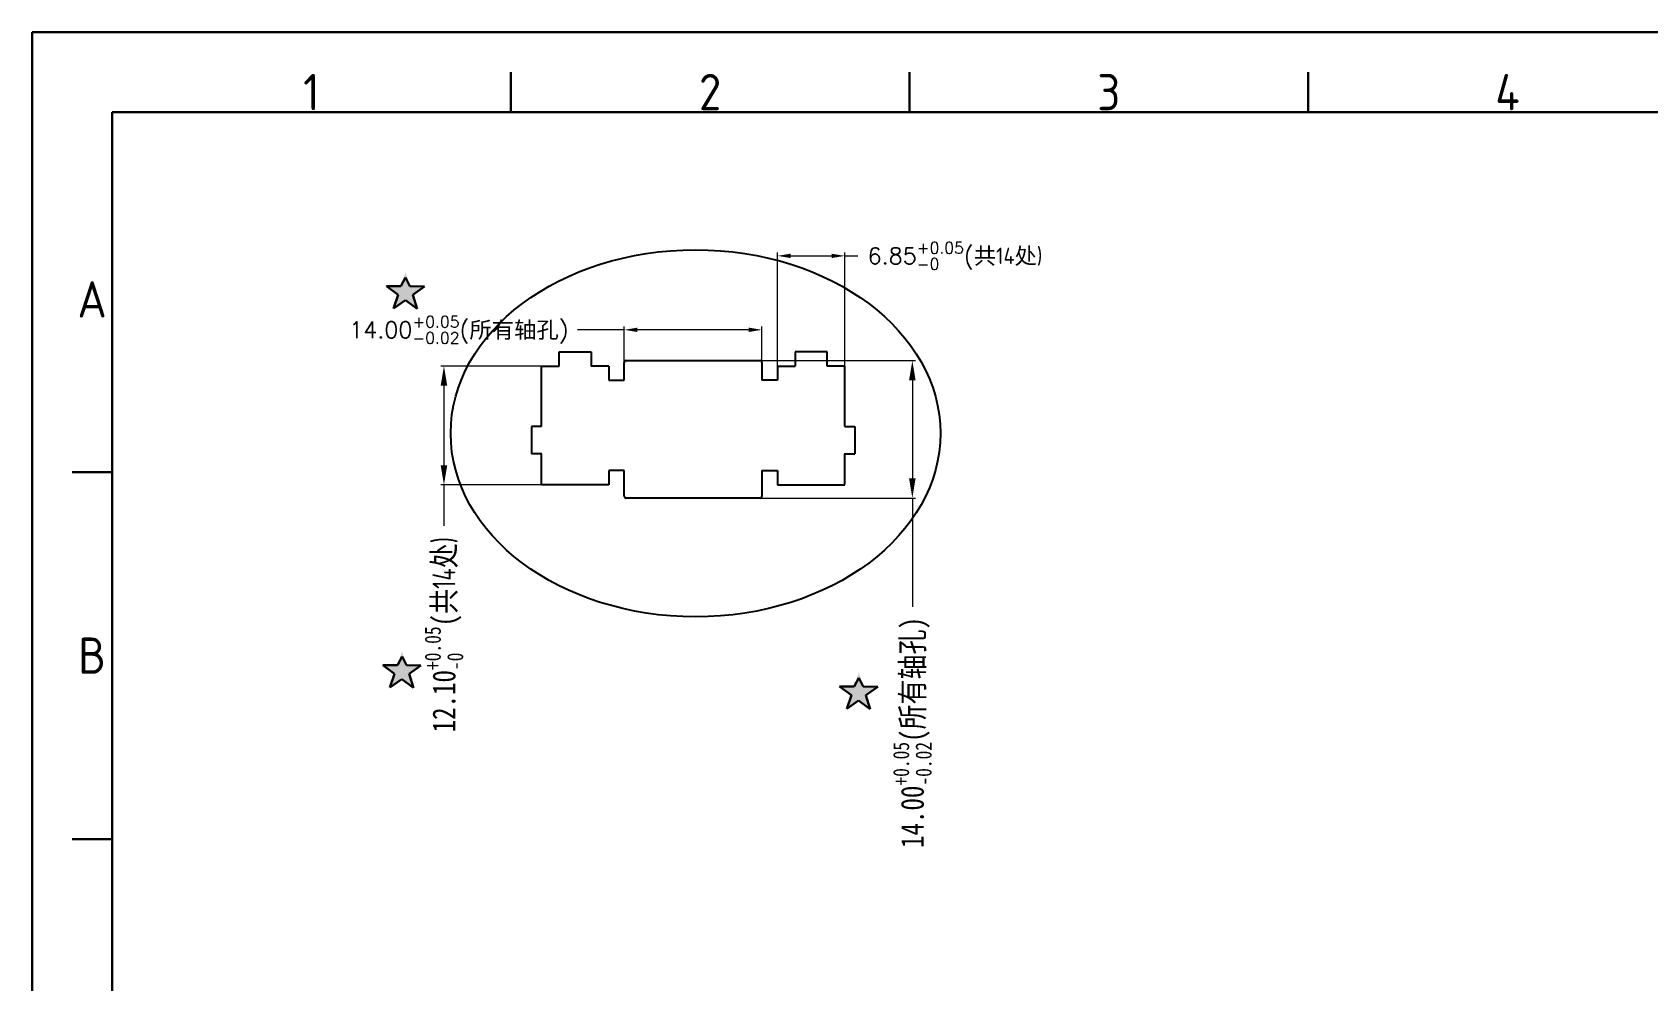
# Model space of a CAD drawing. Header units: millimetres. Extents: x 1767 to 2790, y 1192 to 1909.
# Drawn here: x 1767.1 to 2260.4, y 1619.4 to 1909 of the extents above; entities that cross this region are included whole.
import ezdxf
from ezdxf.enums import TextEntityAlignment as Align

# ---------------------------------------------------------------- set-up
doc = ezdxf.new("R2010")
doc.units = ezdxf.units.MM
doc.header["$LTSCALE"] = 32.67
doc.header["$PDMODE"] = 3
doc.header["$PDSIZE"] = 0.3125
doc.layers.get('0').update_dxf_attribs({"linetype": 'CONTINUOUS'})
doc.layers.get('Defpoints').update_dxf_attribs({"linetype": 'CONTINUOUS'})
doc.layers.add('图层1', color=7, linetype='CONTINUOUS')
doc.layers.add('图框层', color=7, linetype='CONTINUOUS', lineweight=35)
doc.styles.add('ISO Proportional', font='isocp.shx')
doc.styles.add('ROMANS', font='romans.shx', dxfattribs={"bigfont": 'gbcbig.shx'})
doc.styles.get("Standard").update_dxf_attribs({"font": 'txt', "width": 0.8})
doc.dimstyles.new('副本 铝板', dxfattribs={"dimtxt": 7, "dimasz": 6, "dimexe": 1, "dimexo": 1, "dimgap": 1.5, "dimtad": 0, "dimzin": 0, "dimdsep": 46, "dimtxsty": 'Standard', "dimcen": 1, "dimclrd": 4, "dimclre": 4, "dimclrt": 6, "dimadec": 0, "dimazin": 0, "dimtm": 1e-09, "dimtfac": 0.8, "dimtofl": 0, "dimtmove": 0, "dimatfit": 3, "dimfxl": 1.25, "dimtolj": 1, "dimtzin": 0, "dimlwd": 20, "dimlwe": 20, "dimarcsym": 0})
doc.dimstyles.new('铝板', dxfattribs={"dimtxt": 5, "dimasz": 4, "dimexe": 1, "dimexo": 1, "dimgap": 1.5, "dimtad": 0, "dimzin": 0, "dimdsep": 46, "dimtxsty": 'ROMANS', "dimcen": 1, "dimclrd": 4, "dimclre": 4, "dimclrt": 6, "dimadec": 0, "dimazin": 0, "dimtm": 1e-09, "dimtfac": 0.8, "dimtofl": 0, "dimtmove": 0, "dimatfit": 3, "dimfxl": 1.25, "dimtolj": 1, "dimtzin": 0, "dimlwd": 20, "dimlwe": 20, "dimarcsym": 0})

# ---------------------------------------------------------------- blocks, each defined once
blk = doc.blocks.new('*D104')
at = {"color": 4, "lineweight": 20}
for p, q in [((1976.98, 1808.74), (2036.86, 1808.74)), ((2035.86, 1802.74), (2035.86, 1772.74)), ((1976.98, 1766.74), (2036.86, 1766.74)), ((2035.86, 1766.74), (2035.86, 1733.52))]:
    blk.add_line(p, q, dxfattribs=at)
at = {"color": 4}
for points in [[(2034.86, 1802.74), (2036.86, 1802.74), (2035.86, 1808.74)], [(2034.86, 1772.74), (2036.86, 1772.74), (2035.86, 1766.74)]]:
    blk.add_solid(points, dxfattribs=at)
at = {"layer": 'Defpoints', "color": 0}
for p in [(1975.98, 1808.74), (1975.98, 1766.74), (2035.86, 1766.74)]:
    blk.add_point(p, dxfattribs=at)
at = {"color": 6, "insert": (2035.86, 1695.18), "char_height": 7, "attachment_point": 5, "rotation": 90}
blk.add_mtext('\\A1;14.00{\\H0.7x;\\S+0.05^ -0.02;}({\\fSimSun|b0|i0|c134|p34;所有轴孔})', dxfattribs=at)
blk = doc.blocks.new('*D105')
at = {"color": 4, "lineweight": 20}
for p, q in [((1947.92, 1818.14), (1933.66, 1818.14)), ((1947.92, 1806.44), (1947.92, 1819.14)), ((1985.92, 1818.14), (1951.92, 1818.14)), ((1989.92, 1806.44), (1989.92, 1819.14))]:
    blk.add_line(p, q, dxfattribs=at)
at = {"color": 4}
for points in [[(1951.92, 1818.81), (1951.92, 1817.48), (1947.92, 1818.14)], [(1985.92, 1818.81), (1985.92, 1817.48), (1989.92, 1818.14)]]:
    blk.add_solid(points, dxfattribs=at)
at = {"layer": 'Defpoints', "color": 0}
for p in [(1989.92, 1818.14), (1947.92, 1805.44), (1989.92, 1805.44)]:
    blk.add_point(p, dxfattribs=at)
at = {"color": 6, "insert": (1897.41, 1818.14), "char_height": 5, "attachment_point": 5, "style": 'ROMANS'}
blk.add_mtext('\\A1;14.00{\\H0.7x;\\S+0.05^ -0.02;}({\\fSimSun|b0|i0|c134|p34;所有轴孔})', dxfattribs=at)
blk = doc.blocks.new('*D106')
at = {"color": 4, "lineweight": 20}
for p, q in [((1994.66, 1805.92), (1994.66, 1841.73)), ((1998.66, 1840.73), (2011.21, 1840.73)), ((2015.21, 1805.92), (2015.21, 1841.73)), ((2015.21, 1840.73), (2019.21, 1840.73))]:
    blk.add_line(p, q, dxfattribs=at)
at = {"color": 4}
for points in [[(1998.66, 1841.39), (1998.66, 1840.06), (1994.66, 1840.73)], [(2011.21, 1841.39), (2011.21, 1840.06), (2015.21, 1840.73)]]:
    blk.add_solid(points, dxfattribs=at)
at = {"layer": 'Defpoints', "color": 0}
for p in [(2015.21, 1840.73), (1994.66, 1804.92), (2015.21, 1804.92)]:
    blk.add_point(p, dxfattribs=at)
at = {"color": 6, "insert": (2048.89, 1840.73), "char_height": 5, "attachment_point": 5, "style": 'ROMANS'}
blk.add_mtext('\\A1;6.85{\\H0.7x;\\S+0.05^ -0;\\H1.429x;(\\fSimSun|b0|i0|c134|p34;共\\Fisocp|c134;14\\fSimSun|b0|i0|c134|p34;处\\Fisocp|c134;)}', dxfattribs=at)
blk = doc.blocks.new('*D107')
at = {"color": 4, "lineweight": 20}
for p, q in [((1924.33, 1807.09), (1891.84, 1807.09)), ((1892.84, 1801.09), (1892.84, 1776.79)), ((1924.33, 1770.79), (1891.84, 1770.79)), ((1892.84, 1770.79), (1892.84, 1758.33))]:
    blk.add_line(p, q, dxfattribs=at)
at = {"color": 4}
for points in [[(1891.84, 1801.09), (1893.84, 1801.09), (1892.84, 1807.09)], [(1891.84, 1776.79), (1893.84, 1776.79), (1892.84, 1770.79)]]:
    blk.add_solid(points, dxfattribs=at)
at = {"layer": 'Defpoints', "color": 0}
for p in [(1925.33, 1807.09), (1892.84, 1770.79), (1925.33, 1770.79)]:
    blk.add_point(p, dxfattribs=at)
at = {"color": 6, "insert": (1892.84, 1725.02), "char_height": 7, "attachment_point": 5, "rotation": 90}
blk.add_mtext('\\A1;12.10{\\H0.7x;\\S+0.05^ -0;\\H1.429x;(\\fSimSun|b0|i0|c134|p34;共\\Fisocp|c134;14\\fSimSun|b0|i0|c134|p34;处\\Fisocp|c134;)}', dxfattribs=at)

msp = doc.modelspace()

# ---------------------------------------------------------------- hatches: boundary and pattern name
at = {"layer": '图框层', "lineweight": 30}
for points in [[(1882.474, 1831.426), (1881.14, 1835.668), (1879.726, 1831.453), (1875.28, 1831.495), (1878.852, 1828.847), (1877.438, 1824.632), (1881.06, 1827.211), (1884.632, 1824.563), (1883.298, 1828.805), (1886.92, 1831.384)], [(1881.375, 1715.706), (1880.041, 1719.948), (1878.627, 1715.732), (1874.181, 1715.775), (1877.753, 1713.127), (1876.339, 1708.911), (1879.961, 1711.491), (1883.533, 1708.843), (1882.199, 1713.085), (1885.821, 1715.664)], [(2020.857, 1709.194), (2019.523, 1713.436), (2018.109, 1709.22), (2013.663, 1709.263), (2017.235, 1706.615), (2015.821, 1702.399), (2019.443, 1704.979), (2023.015, 1702.331), (2021.681, 1706.573), (2025.303, 1709.152)]]:
    msp.add_hatch(color=256, dxfattribs=at).paths.add_polyline_path(points)

# ---------------------------------------------------------------- linework, layer by layer
at = {"linetype": 'Continuous'}
for p, q in [((1928.029, 1807.093), (1928.029, 1811.443)), ((1928.029, 1811.443), (1937.779, 1811.443)), ((1937.779, 1811.443), (1937.779, 1807.093)), ((2000.059, 1811.443), (2000.059, 1807.093)), ((2009.809, 1811.443), (2000.059, 1811.443)), ((2009.809, 1807.093), (2009.809, 1811.443)), ((1922.629, 1788.643), (1922.629, 1807.093)), ((1922.629, 1807.093), (1928.029, 1807.093)), ((1943.179, 1807.093), (1943.179, 1802.743)), ((1947.919, 1802.743), (1947.919, 1808.143)), ((1948.519, 1808.743), (1989.319, 1808.743)), ((1989.919, 1808.143), (1989.919, 1802.743)), ((1994.659, 1807.093), (1994.659, 1802.743)), ((2015.209, 1807.093), (2009.809, 1807.093)), ((2015.209, 1788.643), (2015.209, 1807.093)), ((1943.179, 1802.743), (1947.919, 1802.743)), ((1994.659, 1802.743), (1989.919, 1802.743)), ((1922.629, 1770.943), (1922.629, 1780.244)), ((2015.209, 1770.943), (2015.209, 1780.244)), ((1943.182, 1770.794), (1922.632, 1770.794)), ((1947.919, 1775.143), (1943.179, 1775.143)), ((1943.179, 1775.143), (1943.182, 1770.794)), ((1947.919, 1767.343), (1947.919, 1775.143)), ((1989.919, 1775.143), (1989.919, 1767.343)), ((1989.919, 1775.143), (1994.659, 1775.143)), ((1994.659, 1775.143), (1994.657, 1770.794)), ((1994.657, 1770.794), (2015.206, 1770.794)), ((1989.319, 1766.743), (1948.519, 1766.743))]:
    msp.add_line(p, q, dxfattribs=at)
for p, q in [((1943.179, 1807.093), (1937.779, 1807.093)), ((1994.659, 1807.093), (2000.059, 1807.093)), ((1922.629, 1788.643), (1919.569, 1788.643)), ((1919.569, 1788.643), (1919.569, 1780.244)), ((2015.209, 1788.643), (2018.269, 1788.643)), ((2018.269, 1788.643), (2018.269, 1780.244)), ((1922.779, 1780.244), (1919.569, 1780.244)), ((2015.059, 1780.244), (2018.269, 1780.244))]:
    msp.add_line(p, q)
for centre, start, end in [((1948.519, 1808.143), 90, 180), ((1989.319, 1808.143), 0, 90), ((1948.519, 1767.343), 180, 270), ((1989.319, 1767.343), 270, 0)]:
    msp.add_arc(centre, 0.6, start, end, dxfattribs=at)
at = {"layer": '图层1'}
msp.add_ellipse((1969.669, 1786.542), major_axis=(-74.765, 0), ratio=0.7495411, dxfattribs=at)
at = {"layer": '图框层', "lineweight": 30}
for p, q in [((2765.445, 1909.004), (1767.149, 1909.004)), ((1767.149, 1909.004), (1767.149, 1884.655)), ((1913.241, 1884.655), (1913.241, 1896.829)), ((2034.984, 1884.655), (2034.984, 1896.829)), ((2156.728, 1884.655), (2156.728, 1896.829)), ((1767.149, 1192.256), (1767.149, 1884.655)), ((2765.445, 1884.655), (1791.498, 1884.655)), ((2765.445, 1884.655), (1791.498, 1884.655)), ((1791.498, 1884.655), (1791.498, 1223.012)), ((1791.498, 1884.655), (1791.498, 1216.604)), ((1878.852, 1828.847), (1875.28, 1831.495)), ((1875.28, 1831.495), (1879.726, 1831.453)), ((1881.14, 1834.118), (1879.726, 1831.453)), ((1881.14, 1834.118), (1882.474, 1831.426)), ((1882.474, 1831.426), (1886.92, 1831.384)), ((1886.92, 1831.384), (1883.298, 1828.805)), ((1878.852, 1828.847), (1877.438, 1824.632)), ((1881.06, 1827.211), (1877.438, 1824.632)), ((1884.632, 1824.563), (1881.06, 1827.211)), ((1883.298, 1828.805), (1884.632, 1824.563)), ((1791.498, 1774.638), (1779.323, 1774.638)), ((1880.041, 1718.398), (1878.627, 1715.732)), ((1880.041, 1718.398), (1881.375, 1715.706)), ((1877.753, 1713.127), (1874.181, 1715.775)), ((1874.181, 1715.775), (1878.627, 1715.732)), ((1877.753, 1713.127), (1876.339, 1708.911)), ((1881.375, 1715.706), (1885.821, 1715.664)), ((1885.821, 1715.664), (1882.199, 1713.085)), ((1882.199, 1713.085), (1883.533, 1708.843)), ((2019.523, 1711.886), (2018.109, 1709.22)), ((2019.523, 1711.886), (2020.857, 1709.194)), ((1879.961, 1711.491), (1876.339, 1708.911)), ((1883.533, 1708.843), (1879.961, 1711.491)), ((2017.235, 1706.615), (2013.663, 1709.263)), ((2013.663, 1709.263), (2018.109, 1709.22)), ((2020.857, 1709.194), (2025.303, 1709.152)), ((2025.303, 1709.152), (2021.681, 1706.573)), ((2017.235, 1706.615), (2015.821, 1702.399)), ((2019.443, 1704.979), (2015.821, 1702.399)), ((2023.015, 1702.331), (2019.443, 1704.979)), ((2021.681, 1706.573), (2023.015, 1702.331)), ((1791.498, 1662.634), (1779.323, 1662.634))]:
    msp.add_line(p, q, dxfattribs=at)

# ---------------------------------------------------------------- texts
at = {"layer": '图框层', "lineweight": 30, "style": 'ISO Proportional'}
for s, p in [('1', (1852.369, 1890.742)), ('2', (1974.113, 1890.742)), ('3', (2095.856, 1890.742)), ('4', (2217.6, 1890.742)), ('A', (1785.41, 1827.436)), ('B', (1785.41, 1718.636))]:
    msp.add_text(s, height=11.103, dxfattribs=at).set_placement(p, align=Align.MIDDLE)

# ---------------------------------------------------------------- dimensions: what is measured, and where the dimension line sits
dim = msp.add_linear_dim(base=(2015.209, 1840.727), p1=(1994.659, 1804.918), p2=(2015.209, 1804.918), text='6.85{\\H0.7x;\\S+0.05^ -0;\\H1.429x;(\\fSimSun|b0|i0|c134|p34;共\\Fisocp|c134;14\\fSimSun|b0|i0|c134|p34;处\\Fisocp|c134;)}', dimstyle='铝板')
dim.commit()
dim.dimension.update_dxf_attribs({"geometry": '*D106', "text_midpoint": (2048.888, 1840.727)})
dim = msp.add_linear_dim(base=(1989.919, 1818.142), p1=(1947.919, 1805.443), p2=(1989.919, 1805.443), text='14.00{\\H0.7x;\\S+0.05^ -0.02;}({\\fSimSun|b0|i0|c134|p34;所有轴孔})', dimstyle='铝板')
dim.commit()
dim.dimension.update_dxf_attribs({"geometry": '*D105', "text_midpoint": (1897.409, 1818.142), "dimtype": 160})
for base, p1, p2, text, picture, middle in [((1892.839, 1770.794), (1925.329, 1807.093), (1925.329, 1770.794), '12.10{\\H0.7x;\\S+0.05^ -0;\\H1.429x;(\\fSimSun|b0|i0|c134|p34;共\\Fisocp|c134;14\\fSimSun|b0|i0|c134|p34;处\\Fisocp|c134;)}', '*D107', (1892.839, 1725.019)), ((2035.856, 1766.743), (1975.978, 1808.743), (1975.978, 1766.743), '14.00{\\H0.7x;\\S+0.05^ -0.02;}({\\fSimSun|b0|i0|c134|p34;所有轴孔})', '*D104', (2035.856, 1695.181))]:
    dim = msp.add_linear_dim(base=base, p1=p1, p2=p2, angle=90, text=text, dimstyle='副本 铝板')
    dim.commit()
    dim.dimension.update_dxf_attribs({"geometry": picture, "text_midpoint": middle, "dimtype": 160})

doc.saveas('drawing.dxf')
